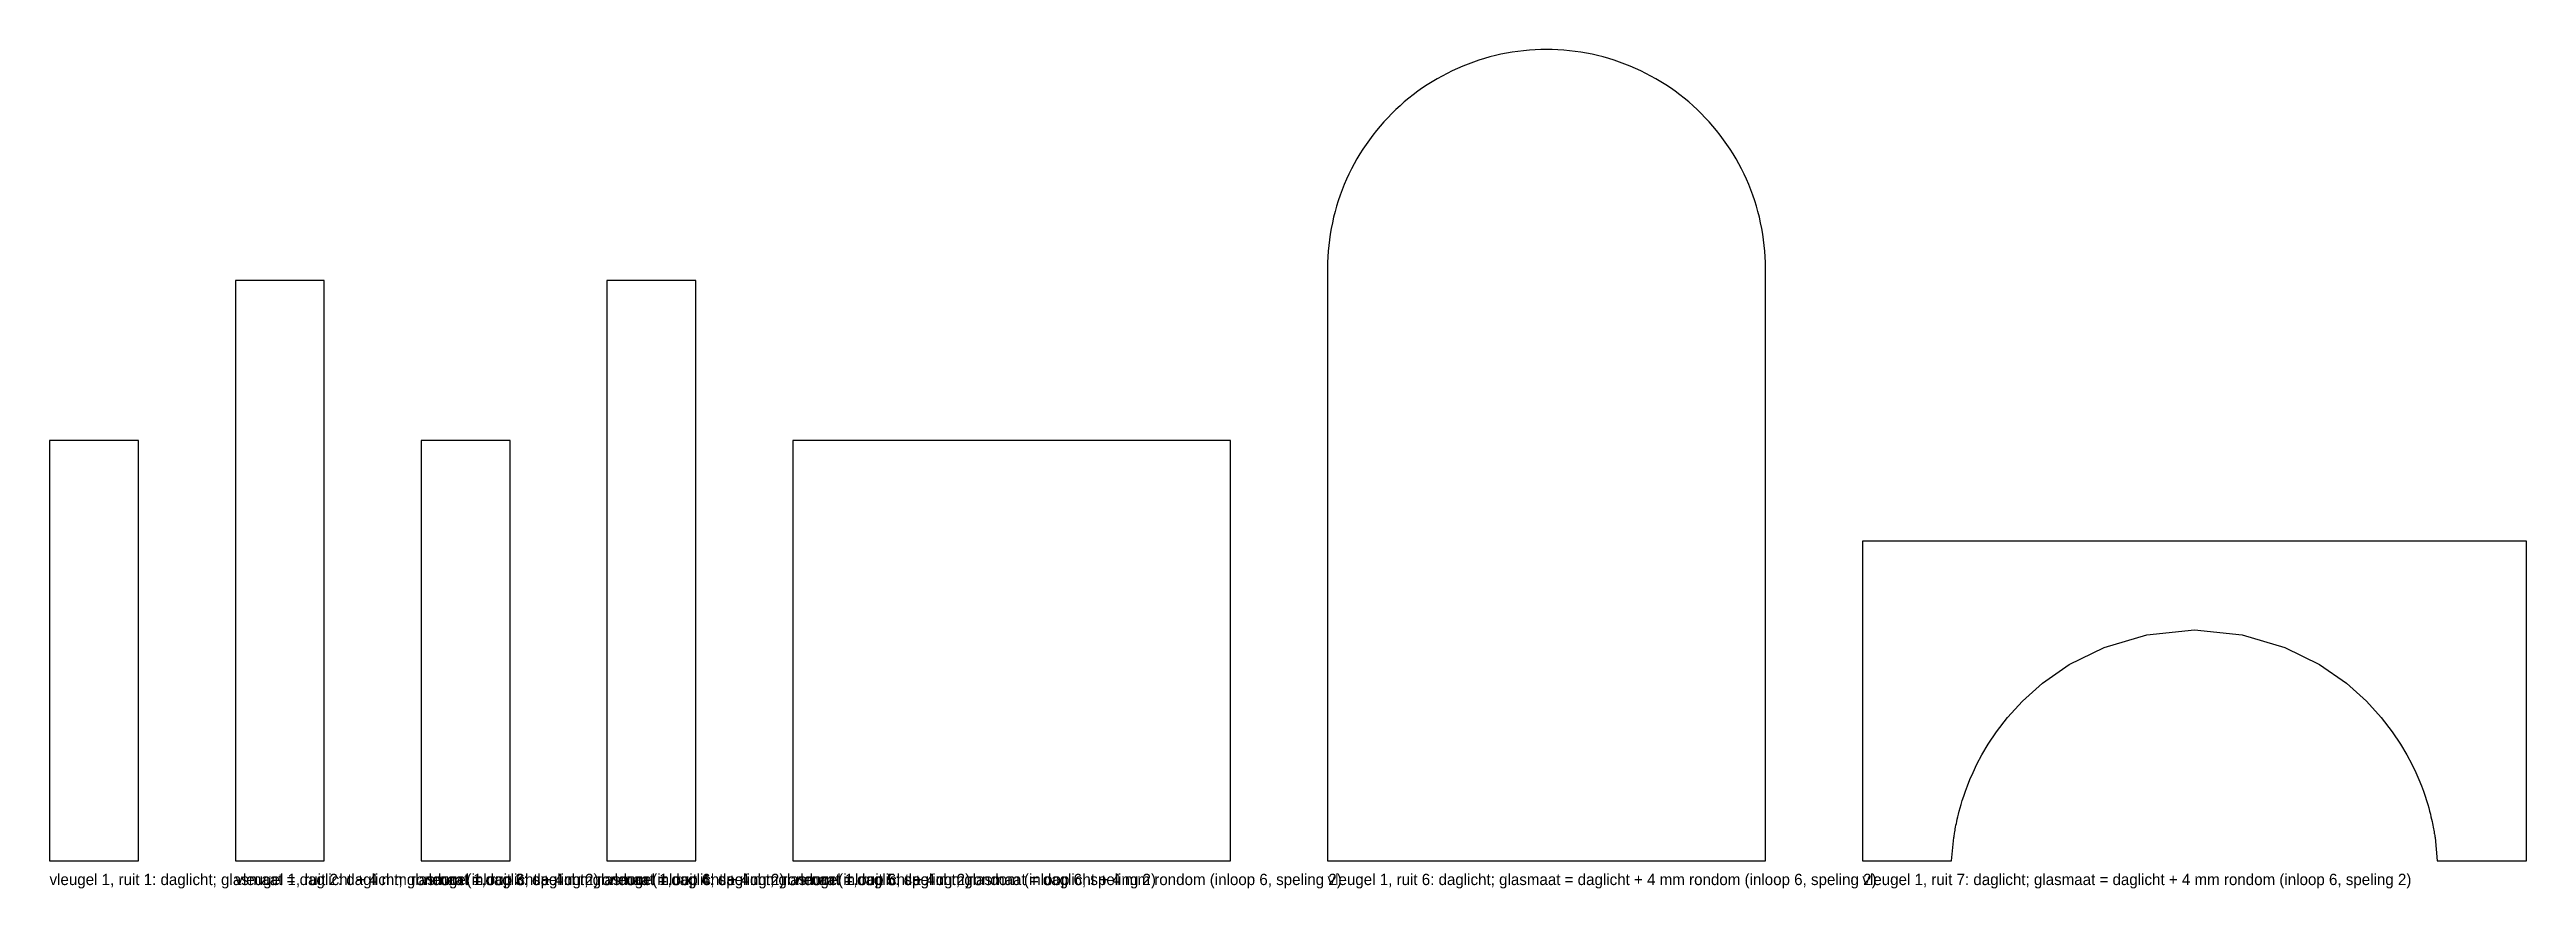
# Model space of a CAD drawing. Header units: millimetres. Extents: x 0 to 3066, y -34 to 1005.
import ezdxf

# ---------------------------------------------------------------- set-up
doc = ezdxf.new("R2010")
doc.units = ezdxf.units.MM

msp = doc.modelspace()

# ---------------------------------------------------------------- linework, layer by layer
at = {"layer": 'DAGLICHT'}
for p, q in [((1742.7744, 981.5708), (1736.3315, 978.6006)), ((1749.2928, 984.3714), (1742.7744, 981.5708)), ((1755.8823, 987.0003), (1749.2928, 984.3714)), ((1762.5383, 989.4558), (1755.8823, 987.0003)), ((1769.2564, 991.7363), (1762.5383, 989.4558)), ((1776.0318, 993.8401), (1769.2564, 991.7363)), ((1782.86, 995.7659), (1776.0318, 993.8401)), ((1789.7363, 997.5122), (1782.86, 995.7659)), ((1796.6559, 999.078), (1789.7363, 997.5122)), ((1803.6142, 1000.4621), (1796.6559, 999.078)), ((1810.6063, 1001.6635), (1803.6142, 1000.4621)), ((1817.6274, 1002.6816), (1810.6063, 1001.6635)), ((1824.6728, 1003.5154), (1817.6274, 1002.6816)), ((1831.7376, 1004.1646), (1824.6728, 1003.5154)), ((1838.817, 1004.6286), (1831.7376, 1004.1646)), ((1845.906, 1004.9071), (1838.817, 1004.6286)), ((1853, 1005), (1845.906, 1004.9071)), ((1860.094, 1004.9071), (1853, 1005)), ((1867.183, 1004.6286), (1860.094, 1004.9071)), ((1874.2624, 1004.1646), (1867.183, 1004.6286)), ((1881.3272, 1003.5154), (1874.2624, 1004.1646)), ((1888.3726, 1002.6816), (1881.3272, 1003.5154)), ((1895.3937, 1001.6635), (1888.3726, 1002.6816)), ((1902.3858, 1000.4621), (1895.3937, 1001.6635)), ((1909.3441, 999.078), (1902.3858, 1000.4621)), ((1916.2637, 997.5122), (1909.3441, 999.078)), ((1923.14, 995.7659), (1916.2637, 997.5122)), ((1929.9682, 993.8401), (1923.14, 995.7659)), ((1936.7436, 991.7363), (1929.9682, 993.8401)), ((1943.4617, 989.4558), (1936.7436, 991.7363)), ((1950.1177, 987.0003), (1943.4617, 989.4558)), ((1956.7072, 984.3714), (1950.1177, 987.0003)), ((1963.2256, 981.5708), (1956.7072, 984.3714)), ((1969.6685, 978.6006), (1963.2256, 981.5708)), ((1693.7102, 953.2436), (1688.0257, 948.9988)), ((1699.5039, 957.3382), (1693.7102, 953.2436)), ((1705.4028, 961.2797), (1699.5039, 957.3382)), ((1711.4029, 965.0655), (1705.4028, 961.2797)), ((1717.5, 968.6929), (1711.4029, 965.0655)), ((1723.69, 972.1594), (1717.5, 968.6929)), ((1729.9686, 975.4628), (1723.69, 972.1594)), ((1736.3315, 978.6006), (1729.9686, 975.4628)), ((1976.0314, 975.4628), (1969.6685, 978.6006)), ((1982.31, 972.1594), (1976.0314, 975.4628)), ((1988.5, 968.6929), (1982.31, 972.1594)), ((1994.5971, 965.0655), (1988.5, 968.6929)), ((2000.5972, 961.2797), (1994.5971, 965.0655)), ((2006.4961, 957.3382), (2000.5972, 961.2797)), ((2012.2898, 953.2436), (2006.4961, 957.3382)), ((2017.9743, 948.9988), (2012.2898, 953.2436)), ((1656.4235, 920.5441), (1651.6078, 915.3344)), ((1661.3741, 925.6259), (1656.4235, 920.5441)), ((1666.4559, 930.5765), (1661.3741, 925.6259)), ((1671.6656, 935.3922), (1666.4559, 930.5765)), ((1676.9996, 940.07), (1671.6656, 935.3922)), ((1682.4542, 944.6066), (1676.9996, 940.07)), ((1688.0257, 948.9988), (1682.4542, 944.6066)), ((2023.5458, 944.6066), (2017.9743, 948.9988)), ((2029.0004, 940.07), (2023.5458, 944.6066)), ((2034.3344, 935.3922), (2029.0004, 940.07)), ((2039.5441, 930.5765), (2034.3344, 935.3922)), ((2044.6259, 925.6259), (2039.5441, 930.5765)), ((2049.5765, 920.5441), (2044.6259, 925.6259)), ((2054.3922, 915.3344), (2049.5765, 920.5441)), ((1633.7564, 893.2898), (1629.6618, 887.4961)), ((1638.0012, 898.9743), (1633.7564, 893.2898)), ((1642.3934, 904.5458), (1638.0012, 898.9743)), ((1646.93, 910.0004), (1642.3934, 904.5458)), ((1651.6078, 915.3344), (1646.93, 910.0004)), ((2059.07, 910.0004), (2054.3922, 915.3344)), ((2063.6066, 904.5458), (2059.07, 910.0004)), ((2067.9988, 898.9743), (2063.6066, 904.5458)), ((2072.2436, 893.2898), (2067.9988, 898.9743)), ((2076.3382, 887.4961), (2072.2436, 893.2898)), ((1614.8406, 863.31), (1611.5372, 857.0314)), ((1618.3071, 869.5), (1614.8406, 863.31)), ((1621.9345, 875.5971), (1618.3071, 869.5)), ((1625.7203, 881.5972), (1621.9345, 875.5971)), ((1629.6618, 887.4961), (1625.7203, 881.5972)), ((2080.2797, 881.5972), (2076.3382, 887.4961)), ((2084.0655, 875.5971), (2080.2797, 881.5972)), ((2087.6929, 869.5), (2084.0655, 875.5971)), ((2091.1594, 863.31), (2087.6929, 869.5)), ((2094.4628, 857.0314), (2091.1594, 863.31)), ((1599.9997, 831.1177), (1597.5442, 824.4617)), ((1602.6286, 837.7072), (1599.9997, 831.1177)), ((1605.4292, 844.2256), (1602.6286, 837.7072)), ((1608.3994, 850.6685), (1605.4292, 844.2256)), ((1611.5372, 857.0314), (1608.3994, 850.6685)), ((2097.6006, 850.6685), (2094.4628, 857.0314)), ((2100.5708, 844.2256), (2097.6006, 850.6685)), ((2103.3714, 837.7072), (2100.5708, 844.2256)), ((2106.0003, 831.1177), (2103.3714, 837.7072)), ((2108.4558, 824.4617), (2106.0003, 831.1177)), ((1589.4878, 797.2637), (1587.922, 790.3441)), ((1591.2341, 804.14), (1589.4878, 797.2637)), ((1593.1599, 810.9682), (1591.2341, 804.14)), ((1595.2637, 817.7436), (1593.1599, 810.9682)), ((1597.5442, 824.4617), (1595.2637, 817.7436)), ((2110.7363, 817.7436), (2108.4558, 824.4617)), ((2112.8401, 810.9682), (2110.7363, 817.7436)), ((2114.7659, 804.14), (2112.8401, 810.9682)), ((2116.5122, 797.2637), (2114.7659, 804.14)), ((2118.078, 790.3441), (2116.5122, 797.2637)), ((1584.3184, 769.3726), (1583.4846, 762.3272)), ((1585.3365, 776.3937), (1584.3184, 769.3726)), ((1586.5379, 783.3858), (1585.3365, 776.3937)), ((1587.922, 790.3441), (1586.5379, 783.3858)), ((2119.4621, 783.3858), (2118.078, 790.3441)), ((2120.6635, 776.3937), (2119.4621, 783.3858)), ((2121.6816, 769.3726), (2120.6635, 776.3937)), ((2122.5154, 762.3272), (2121.6816, 769.3726)), ((1582.0929, 741.094), (1582, 734)), ((1582.3714, 748.183), (1582.0929, 741.094)), ((1582.8354, 755.2624), (1582.3714, 748.183)), ((1583.4846, 762.3272), (1582.8354, 755.2624)), ((2123.1646, 755.2624), (2122.5154, 762.3272)), ((2123.6286, 748.183), (2123.1646, 755.2624)), ((2123.9071, 741.094), (2123.6286, 748.183)), ((2124, 734), (2123.9071, 741.094)), ((340, 719), (230, 719)), ((230, 719), (230, 0)), ((340, 0), (340, 719)), ((800, 719), (690, 719)), ((690, 719), (690, 0)), ((800, 0), (800, 719)), ((1582, 734), (1582, 0)), ((2124, 0), (2124, 734)), ((2124, 734), (2124, 734)), ((110, 520.5), (0, 520.5)), ((0, 520.5), (0, 0)), ((110, 0), (110, 520.5)), ((570, 520.5), (460, 520.5)), ((460, 520.5), (460, 0)), ((570, 0), (570, 520.5)), ((1462, 520.5), (920, 520.5)), ((920, 520.5), (920, 0)), ((1462, 0), (1462, 520.5)), ((3066, 396), (2244, 396)), ((2244, 396), (2244, 0)), ((3066, 0), (3066, 396)), ((2543.2114, 264.4715), (2595.969, 280.1548)), ((2595.969, 280.1548), (2655, 286)), ((2655, 286), (2714.031, 280.1548)), ((2714.031, 280.1548), (2766.7886, 264.4715)), ((2500.1368, 243.1054), (2543.2114, 264.4715)), ((2766.7886, 264.4715), (2809.8632, 243.1054)), ((2442.1609, 197.8391), (2466.9668, 220.0415)), ((2466.9668, 220.0415), (2500.1368, 243.1054)), ((2809.8632, 243.1054), (2843.0332, 220.0415)), ((2843.0332, 220.0415), (2867.8391, 197.8391)), ((2423.7654, 177.6955), (2442.1609, 197.8391)), ((2867.8391, 197.8391), (2886.2346, 177.6955)), ((2399.7525, 144.5297), (2410.0662, 159.9527)), ((2410.0662, 159.9527), (2423.7654, 177.6955)), ((2886.2346, 177.6955), (2899.9338, 159.9527)), ((2899.9338, 159.9527), (2910.2475, 144.5297)), ((2385.7774, 119.6113), (2391.8787, 131.1785)), ((2391.8787, 131.1785), (2399.7525, 144.5297)), ((2910.2475, 144.5297), (2918.1213, 131.1785)), ((2918.1213, 131.1785), (2924.2226, 119.6113)), ((2371.5357, 86.2373), (2374.063, 93.0527)), ((2374.063, 93.0527), (2377.1538, 100.7692)), ((2377.1538, 100.7692), (2380.9797, 109.5547)), ((2380.9797, 109.5547), (2385.7774, 119.6113)), ((2924.2226, 119.6113), (2929.0203, 109.5547)), ((2929.0203, 109.5547), (2932.8462, 100.7692)), ((2932.8462, 100.7692), (2935.937, 93.0527)), ((2935.937, 93.0527), (2938.4643, 86.2373)), ((2362.9871, 58.0032), (2363.9106, 61.6025)), ((2363.9106, 61.6025), (2364.9811, 65.5608)), ((2364.9811, 65.5608), (2366.231, 69.9321)), ((2366.231, 69.9321), (2367.7015, 74.7808)), ((2367.7015, 74.7808), (2369.4463, 80.1846)), ((2369.4463, 80.1846), (2371.5357, 86.2373)), ((2938.4643, 86.2373), (2940.5537, 80.1846)), ((2940.5537, 80.1846), (2942.2985, 74.7808)), ((2942.2985, 74.7808), (2943.769, 69.9321)), ((2943.769, 69.9321), (2945.0189, 65.5608)), ((2945.0189, 65.5608), (2946.0894, 61.6025)), ((2946.0894, 61.6025), (2947.0129, 58.0032)), ((2357.3966, 30.0914), (2357.6084, 31.4674)), ((2357.6084, 31.4674), (2357.8404, 32.929)), ((2357.8404, 32.929), (2358.0954, 34.4841)), ((2358.0954, 34.4841), (2358.3765, 36.142)), ((2358.3765, 36.142), (2358.6873, 37.913)), ((2358.6873, 37.913), (2359.0321, 39.8089)), ((2359.0321, 39.8089), (2359.4161, 41.8431)), ((2359.4161, 41.8431), (2359.8452, 44.031)), ((2359.8452, 44.031), (2360.3269, 46.3902)), ((2360.3269, 46.3902), (2360.8699, 48.9413)), ((2360.8699, 48.9413), (2361.485, 51.708)), ((2361.485, 51.708), (2362.1853, 54.7178)), ((2362.1853, 54.7178), (2362.9871, 58.0032)), ((2947.0129, 58.0032), (2947.8147, 54.7178)), ((2947.8147, 54.7178), (2948.515, 51.708)), ((2948.515, 51.708), (2949.1301, 48.9413)), ((2949.1301, 48.9413), (2949.6731, 46.3902)), ((2949.6731, 46.3902), (2950.1548, 44.031)), ((2950.1548, 44.031), (2950.5839, 41.8431)), ((2950.5839, 41.8431), (2950.9679, 39.8089)), ((2950.9679, 39.8089), (2951.3127, 37.913)), ((2951.3127, 37.913), (2951.6235, 36.142)), ((2951.6235, 36.142), (2951.9046, 34.4841)), ((2951.9046, 34.4841), (2952.1596, 32.929)), ((2952.1596, 32.929), (2952.3916, 31.4674)), ((2952.3916, 31.4674), (2952.6034, 30.0914)), ((0, 0), (110, 0)), ((230, 0), (340, 0)), ((460, 0), (570, 0)), ((690, 0), (800, 0)), ((920, 0), (1462, 0)), ((1582, 0), (2124, 0)), ((2244, 0), (2352, 0)), ((2352, 0), (2354.3755, 0.0312)), ((2354.3755, 0.0312), (2357.2029, 28.7937)), ((2357.2029, 28.7937), (2357.3966, 30.0914)), ((2952.6034, 30.0914), (2952.7971, 28.7937)), ((2952.7971, 28.7937), (2955.6245, 0.0312)), ((2955.6245, 0.0312), (2958, 0)), ((2958, 0), (3066, 0))]:
    msp.add_line(p, q, dxfattribs=at)

# ---------------------------------------------------------------- texts
at = {"layer": 'TEKST'}
for s, p in [('vleugel 1, ruit 1: daglicht; glasmaat = daglicht + 4 mm rondom (inloop 6, speling 2)', (0, -30)), ('vleugel 1, ruit 2: daglicht; glasmaat = daglicht + 4 mm rondom (inloop 6, speling 2)', (230, -30)), ('vleugel 1, ruit 3: daglicht; glasmaat = daglicht + 4 mm rondom (inloop 6, speling 2)', (460, -30)), ('vleugel 1, ruit 4: daglicht; glasmaat = daglicht + 4 mm rondom (inloop 6, speling 2)', (690, -30)), ('vleugel 1, ruit 5: daglicht; glasmaat = daglicht + 4 mm rondom (inloop 6, speling 2)', (920, -30)), ('vleugel 1, ruit 6: daglicht; glasmaat = daglicht + 4 mm rondom (inloop 6, speling 2)', (1582, -30)), ('vleugel 1, ruit 7: daglicht; glasmaat = daglicht + 4 mm rondom (inloop 6, speling 2)', (2244, -30))]:
    msp.add_text(s, height=14, dxfattribs=at).set_placement(p)

doc.saveas('drawing.dxf')
